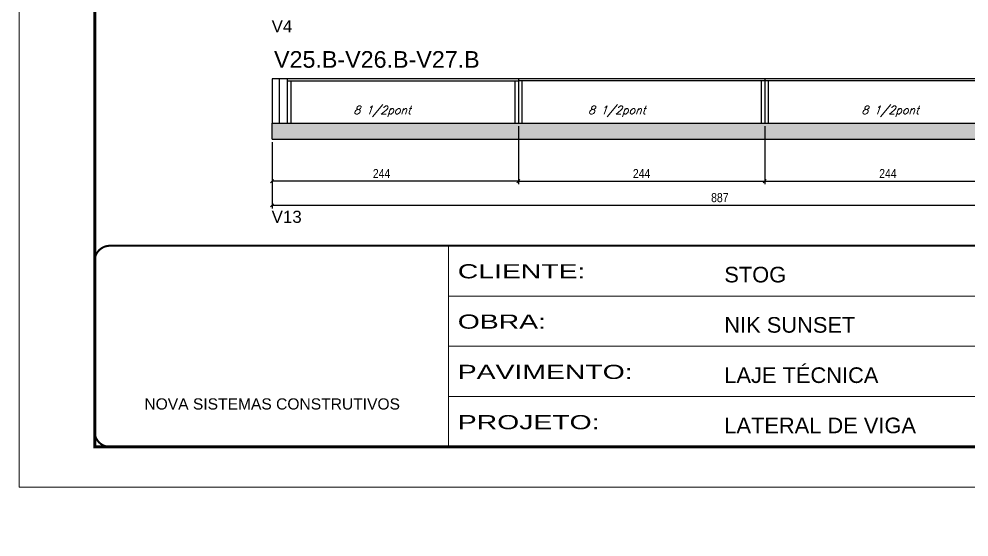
# Model space of a CAD drawing. Extents: x -10448 to -1189, y -11772 to 17235.
# Drawn here: x -10448 to -9507, y 7705 to 8218 of the extents above; entities that cross this region are included whole.
import ezdxf

# ---------------------------------------------------------------- set-up
doc = ezdxf.new("R2010")
doc.units = 0
doc.linetypes.add('CONTINUO', pattern=[0])
doc.linetypes.add('DASHED', pattern=[0.75, 0.5, -0.25])
for name, color, linetype in [('5', 5, 'Continuous'), ('COTA', 241, 'Continuous'), ('NOMENCLATURA', 7, 'Continuous'), ('Painéis', 200, 'Continuous'), ('SARR_2.2x7', 40, 'Continuous'), ('SARR_3.5x7', 81, 'Continuous'), ('texto', 7, 'Continuous')]:
    doc.layers.add(name, color=color, linetype=linetype)
doc.layers.add('Folhas', color=255, linetype='Continuous', lineweight=9)
doc.layers.add('SARRAFO DE PRESSAO', color=251, linetype='DASHED', lineweight=9)
doc.styles.add('ARIAL', font='arial.ttf')
doc.styles.add('COTA TECNICA', font='techl___.ttf', dxfattribs={"height": 10})
doc.styles.add('COTA TECNICA-50', font='techl___.ttf', dxfattribs={"height": 9})
doc.styles.add('Romans', font='romans.shx')
doc.styles.get("Standard").update_dxf_attribs({"font": 'arial.ttf'})
doc.styles.add('Tecnologia', font='')
doc.styles.get('Tecnologia').set_extended_font_data('Forgotten Futurist')
doc.dimstyles.new('COTA PAINEL-50', dxfattribs={"dimtxt": 9, "dimasz": 3, "dimexe": 3, "dimexo": 3, "dimgap": 3, "dimtad": 1, "dimdec": 1, "dimzin": 12, "dimdsep": 46, "dimtxsty": 'COTA TECNICA-50', "dimblk1": 'OBLIQUE', "dimblk2": 'OBLIQUE', "dimsah": 1, "dimcen": 0.9, "dimclrd": 4, "dimclre": 4, "dimclrt": 240, "dimadec": 1, "dimazin": 3, "dimtfac": 1, "dimtdec": 1, "dimtmove": 0, "dimatfit": 3, "dimfxl": 1, "dimtolj": 1, "dimtzin": 12, "dimarcsym": 0})
doc.dimstyles.new('PAINEL', dxfattribs={"dimtxt": 10, "dimasz": 3, "dimexe": 3, "dimexo": 3, "dimgap": 3, "dimtad": 1, "dimdec": 1, "dimzin": 12, "dimdsep": 46, "dimtxsty": 'COTA TECNICA', "dimblk1": 'OBLIQUE', "dimblk2": 'OBLIQUE', "dimsah": 1, "dimcen": 0.9, "dimclrd": 4, "dimclre": 4, "dimclrt": 240, "dimadec": 1, "dimazin": 3, "dimtfac": 1, "dimtdec": 1, "dimtmove": 0, "dimatfit": 3, "dimfxl": 1, "dimtolj": 1, "dimtzin": 12, "dimarcsym": 0})

# ---------------------------------------------------------------- blocks, each defined once
blk = doc.blocks.new('9999999999')
at = {"color": 30, "linetype": 'CONTINUO'}
for p, q in [((98564.56, 34230.21), (98564.56, 34429.45)), ((98564.56, 34379.64), (99583.98, 34379.64)), ((98564.56, 34329.83), (99487.98, 34329.83)), ((98564.56, 34280.02), (99487.98, 34280.02))]:
    blk.add_line(p, q, dxfattribs=at)
at = {"color": 30, "linetype": 'CONTINUO', "const_width": 2}
blk.add_lwpolyline([(99583.98, 34230.21), (99583.98, 34414.45, 0.414214), (99568.98, 34429.45), (98228.98, 34429.45, 0.414214), (98213.98, 34414.45), (98213.98, 34245.21, 0.414214), (98228.98, 34230.21), (99583.98, 34230.21)], format="xyb", dxfattribs=at)
at = {"layer": 'Folhas'}
blk.add_lwpolyline([(98138.98, 34190.21), (99623.98, 34190.21), (99623.98, 35240.21), (98138.98, 35240.21)], close=True, dxfattribs=at)
at = {"layer": 'Folhas', "color": 30, "const_width": 3}
blk.add_lwpolyline([(98213.98, 34230.21), (99583.98, 34230.21), (99583.98, 35200.21), (98213.98, 35200.21)], close=True, dxfattribs=at)
at = {"color": 7, "linetype": 'Continuous', "ltscale": 5, "style": 'ARIAL'}
for s, height, p in [('STOG', 15.483, (98837.68, 34393.13)), ('NIK SUNSET', 15.483, (98837.68, 34343.32)), ('LAJE TÉCNICA', 15.4829, (98837.68, 34293.51)), ('NOVA SISTEMAS CONSTRUTIVOS', 11.0592, (98263.19, 34267.21)), ('LATERAL DE VIGA', 15.4829, (98837.68, 34243.7))]:
    blk.add_text(s, height=height, dxfattribs=at).set_placement(p)
at = {"layer": 'Folhas', "color": 7, "style": 'Tecnologia', "width": 1.5}
for s, p in [('CLIENTE:', (98573.65, 34397.17)), ('OBRA:', (98573.65, 34347.31)), ('PAVIMENTO:', (98573.65, 34297.5)), ('PROJETO:', (98573.65, 34247.69))]:
    blk.add_text(s, height=14, dxfattribs=at).set_placement(p)
blk = doc.blocks.new('_Oblique')
at = {"color": 0, "linetype": 'ByBlock', "lineweight": -2}
blk.add_line((-0.5, -0.5), (0.5, 0.5), dxfattribs=at)
blk = doc.blocks.new('*D934')
at = {"layer": 'COTA', "color": 4, "linetype": 'ByBlock', "lineweight": -2, "transparency": 16777216}
for p, q in [((-9953.52, 8111.96), (-9953.52, 8054.44)), ((-9709.52, 8111.96), (-9709.52, 8054.44)), ((-9953.52, 8057.44), (-9709.52, 8057.44))]:
    blk.add_line(p, q, dxfattribs=at)
at = {"layer": 'Defpoints', "color": 0, "linetype": 'ByBlock', "transparency": 16777216}
for p in [(-9953.52, 8114.96), (-9709.52, 8114.96), (-9709.52, 8057.44)]:
    blk.add_point(p, dxfattribs=at)
at = {"layer": 'COTA', "color": 4, "linetype": 'ByBlock', "lineweight": -2, "transparency": 16777216, "xscale": 3, "yscale": 3, "zscale": 3, "rotation": 180}
blk.add_blockref('_Oblique', (-9953.52, 8057.44), dxfattribs=at)
at = {"layer": 'COTA', "color": 4, "linetype": 'ByBlock', "lineweight": -2, "transparency": 16777216, "xscale": 3, "yscale": 3, "zscale": 3}
blk.add_blockref('_Oblique', (-9709.52, 8057.44), dxfattribs=at)
at = {"layer": 'COTA', "color": 240, "linetype": 'ByBlock', "transparency": 16777216, "insert": (-9831.52, 8065), "char_height": 9, "attachment_point": 5, "style": 'COTA TECNICA-50'}
blk.add_mtext('\\A1;244', dxfattribs=at)
blk = doc.blocks.new('*D935')
at = {"layer": 'COTA', "color": 4, "linetype": 'ByBlock', "lineweight": -2, "transparency": 16777216}
for p, q in [((-9953.52, 8111.96), (-9953.52, 8054.44)), ((-10197.52, 8095.96), (-10197.52, 8054.44)), ((-9953.52, 8057.44), (-10197.52, 8057.44))]:
    blk.add_line(p, q, dxfattribs=at)
at = {"layer": 'Defpoints', "color": 0, "linetype": 'ByBlock', "transparency": 16777216}
for p in [(-9953.52, 8114.96), (-10197.52, 8098.96), (-10197.52, 8057.44)]:
    blk.add_point(p, dxfattribs=at)
at = {"layer": 'COTA', "color": 4, "linetype": 'ByBlock', "lineweight": -2, "transparency": 16777216, "xscale": 3, "yscale": 3, "zscale": 3, "rotation": 180}
blk.add_blockref('_Oblique', (-10197.52, 8057.44), dxfattribs=at)
at = {"layer": 'COTA', "color": 4, "linetype": 'ByBlock', "lineweight": -2, "transparency": 16777216, "xscale": 3, "yscale": 3, "zscale": 3}
blk.add_blockref('_Oblique', (-9953.52, 8057.44), dxfattribs=at)
at = {"layer": 'COTA', "color": 240, "linetype": 'ByBlock', "transparency": 16777216, "insert": (-10089.11, 8065), "char_height": 9, "attachment_point": 5, "style": 'COTA TECNICA-50'}
blk.add_mtext('\\A1;244', dxfattribs=at)
blk = doc.blocks.new('*D936')
at = {"layer": 'COTA', "color": 4, "linetype": 'ByBlock', "lineweight": -2, "transparency": 16777216}
for p, q in [((-10197.52, 8095.96), (-10197.52, 8030.51)), ((-9310.52, 8095.96), (-9310.52, 8030.51)), ((-10197.52, 8033.51), (-9310.52, 8033.51))]:
    blk.add_line(p, q, dxfattribs=at)
at = {"layer": 'Defpoints', "color": 0, "linetype": 'ByBlock', "transparency": 16777216}
for p in [(-10197.52, 8098.96), (-9310.52, 8098.96), (-9310.52, 8033.51)]:
    blk.add_point(p, dxfattribs=at)
at = {"layer": 'COTA', "color": 4, "linetype": 'ByBlock', "lineweight": -2, "transparency": 16777216, "xscale": 3, "yscale": 3, "zscale": 3, "rotation": 180}
blk.add_blockref('_Oblique', (-10197.52, 8033.51), dxfattribs=at)
at = {"layer": 'COTA', "color": 4, "linetype": 'ByBlock', "lineweight": -2, "transparency": 16777216, "xscale": 3, "yscale": 3, "zscale": 3}
blk.add_blockref('_Oblique', (-9310.52, 8033.51), dxfattribs=at)
at = {"layer": 'COTA', "color": 240, "linetype": 'ByBlock', "transparency": 16777216, "insert": (-9754.02, 8041.1), "char_height": 9, "attachment_point": 5, "style": 'COTA TECNICA-50'}
blk.add_mtext('\\A1;887', dxfattribs=at)
blk = doc.blocks.new('*D940')
at = {"layer": 'COTA', "color": 4, "lineweight": -2, "transparency": 16777216}
for p, q in [((-9709.52, 8111.96), (-9709.52, 8054.44)), ((-9465.52, 8111.96), (-9465.52, 8054.44)), ((-9709.52, 8057.44), (-9465.52, 8057.44))]:
    blk.add_line(p, q, dxfattribs=at)
at = {"layer": 'Defpoints', "color": 0, "transparency": 16777216}
for p in [(-9709.52, 8114.96), (-9465.52, 8114.96), (-9465.52, 8057.44)]:
    blk.add_point(p, dxfattribs=at)
at = {"layer": 'COTA', "color": 4, "lineweight": -2, "transparency": 16777216, "xscale": 3, "yscale": 3, "zscale": 3, "rotation": 180}
blk.add_blockref('_Oblique', (-9709.52, 8057.44), dxfattribs=at)
at = {"layer": 'COTA', "color": 4, "lineweight": -2, "transparency": 16777216, "xscale": 3, "yscale": 3, "zscale": 3}
blk.add_blockref('_Oblique', (-9465.52, 8057.44), dxfattribs=at)
at = {"layer": 'COTA', "color": 240, "transparency": 16777216, "insert": (-9587.52, 8065), "char_height": 9, "attachment_point": 5, "style": 'COTA TECNICA-50'}
blk.add_mtext('\\A1;244', dxfattribs=at)
blk = doc.blocks.new('*D1056')
at = {"layer": 'COTA', "color": 4, "lineweight": -2, "transparency": 16777216}
for p, q in [((-10200.52, 8537.23), (-10246.13, 8537.23)), ((-10243.13, 8537.23), (-10243.13, 8477.23)), ((-10200.52, 8477.23), (-10246.13, 8477.23))]:
    blk.add_line(p, q, dxfattribs=at)
at = {"layer": 'COTA', "color": 4, "linetype": 'ByBlock', "lineweight": -2, "transparency": 16777216}
for p, q in [((-5109.73, 7035.47), (-5109.73, 7015.44)), ((-4809.73, 7035.47), (-4809.73, 7015.44)), ((-4809.73, 7018.44), (-5109.73, 7018.44))]:
    blk.add_line(p, q, dxfattribs=at)
at = {"layer": 'Defpoints', "color": 0, "transparency": 16777216}
for p in [(-10197.52, 8537.23), (-10243.13, 8477.23), (-10197.52, 8477.23)]:
    blk.add_point(p, dxfattribs=at)
at = {"layer": 'Defpoints', "color": 0, "linetype": 'ByBlock', "transparency": 16777216}
for p in [(-5109.73, 7038.47), (-4809.73, 7038.47), (-5109.73, 7018.44)]:
    blk.add_point(p, dxfattribs=at)
at = {"layer": 'COTA', "color": 4, "lineweight": -2, "transparency": 16777216, "xscale": 3, "yscale": 3, "zscale": 3}
for p, rotation in [((-10243.13, 8537.23), 90), ((-10243.13, 8477.23), 270)]:
    blk.add_blockref('_Oblique', p, dxfattribs=dict(at, rotation=rotation))
at = {"layer": 'COTA', "color": 4, "linetype": 'ByBlock', "lineweight": -2, "transparency": 16777216, "xscale": 3, "yscale": 3, "zscale": 3, "rotation": 180}
blk.add_blockref('_Oblique', (-5109.73, 7018.44), dxfattribs=at)
at = {"layer": 'COTA', "color": 4, "linetype": 'ByBlock', "lineweight": -2, "transparency": 16777216, "xscale": 3, "yscale": 3, "zscale": 3}
blk.add_blockref('_Oblique', (-4809.73, 7018.44), dxfattribs=at)
at = {"layer": 'COTA', "color": 240, "transparency": 16777216, "insert": (-10251.23, 8507.23), "char_height": 10, "attachment_point": 5, "rotation": 90, "style": 'COTA TECNICA'}
blk.add_mtext('\\A1;60', dxfattribs=at)
at = {"layer": 'COTA', "color": 240, "linetype": 'ByBlock', "transparency": 16777216, "insert": (-4959.73, 7026.66), "char_height": 10, "attachment_point": 5, "style": 'COTA TECNICA'}
blk.add_mtext('\\A1;300', dxfattribs=at)

msp = doc.modelspace()

# ---------------------------------------------------------------- hatches: boundary and pattern name
at = {"layer": 'COTA', "linetype": 'ByBlock'}
h = msp.add_hatch(dxfattribs=at)
h.set_pattern_fill('AR-CONC', color=256, scale=0.03)
h.set_pattern_definition([(50, (-374.3007, -5008.841), (5.4655401, -0.4781726), [0.5715, -6.2865]), (355, (-374.3007, -5008.841), (-1.0573026, 5.7317054), [0.4572, -5.0292175]), (100.451445, (-373.845, -5008.881), (4.4082374, 5.2535326), [0.4857003, -5.3427073]), (46.1842, (-374.301, -5007.317), (8.1323712, -1.2612698), [0.85725, -9.42975]), (96.63556, (-373.623, -5007.422), (7.122124, 7.4227837), [0.7285507, -8.0140682]), (351.18415, (-374.301, -5007.317), (7.122124, 7.4227837), [0.685799, -7.543792]), (21, (-373.5387, -5007.698), (4.5484317, -3.067956), [0.5715, -6.2865]), (326, (-373.5387, -5007.698), (1.8540609, 5.525639), [0.4572, -5.0292]), (71.451445, (-373.1596, -5007.954), (6.4024926, 2.457683), [0.4857003, -5.3426981]), (37.5, (-374.3007, -5008.841), (0.0926581, 2.53665117), [0, -4.96824, 0, -5.1054, 0, -5.04825]), (7.5, (-374.3007, -5008.841), (2.00458988, 3.00541724), [0, -2.91084, 0, -4.85394, 0, -1.92405]), (327.5, (-376, -5008.841), (4.06771786, -0.17186232), [0, -1.905, 0, -5.9436, 0, -7.8867]), (317.5, (-376.762, -5008.841), (4.44387544, 0.7627947), [0, -2.4765, 0, -3.94716, 0, -5.6007])])
h.paths.add_polyline_path([(-9310.52, 8098.96), (-9310.52, 8114.96), (-10197.52, 8114.96), (-10197.52, 8098.96)])

# ---------------------------------------------------------------- linework, layer by layer
msp.add_line((-10197.52, 8098.96), (-10197.52, 8114.96), dxfattribs=at)
msp.add_lwpolyline([(-10197.52, 8098.96), (-9310.52, 8098.96)], dxfattribs=at)
at = {"layer": 'Painéis', "linetype": 'Continuous'}
for p, q in [((-10197.52, 8158.96), (-10197.52, 8114.96)), ((-9953.52, 8158.96), (-9953.52, 8114.96)), ((-9709.52, 8158.96), (-9709.52, 8114.96))]:
    msp.add_line(p, q, dxfattribs=at)
for points in [[(-9310.52, 8158.96), (-10197.52, 8158.96)], [(-10197.52, 8114.96), (-9310.52, 8114.96)]]:
    msp.add_lwpolyline(points, dxfattribs=at)
at = {"layer": 'SARR_2.2x7', "linetype": 'Continuous'}
for p, q in [((-10190.52, 8158.96), (-10190.52, 8114.96)), ((-10182.52, 8156.76), (-9953.52, 8156.76)), ((-9709.52, 8156.76), (-9953.52, 8156.76)), ((-9465.52, 8156.76), (-9709.52, 8156.76))]:
    msp.add_line(p, q, dxfattribs=at)
at = {"layer": 'SARR_3.5x7'}
for p, q in [((-10182.52, 8158.96), (-10182.52, 8114.96)), ((-10179.02, 8156.76), (-10179.02, 8114.96)), ((-9957.02, 8156.76), (-9957.02, 8114.96)), ((-9950.02, 8156.76), (-9950.02, 8114.96)), ((-9713.02, 8156.76), (-9713.02, 8114.96)), ((-9706.02, 8156.76), (-9706.02, 8114.96))]:
    msp.add_line(p, q, dxfattribs=at)

# ---------------------------------------------------------------- block references
at = {"layer": 'SARRAFO DE PRESSAO', "color": 6, "linetype": 'ByBlock'}
msp.add_blockref('9999999999', (-108587.26, -26436), dxfattribs=at)

# ---------------------------------------------------------------- texts
at = {"layer": '5', "linetype": 'Continuous'}
for s, p in [('V4', (-10198.03, 8204.92)), ('V13', (-10198.03, 8016.14))]:
    msp.add_text(s, height=12, rotation=0.00004, dxfattribs=at).set_placement(p)
at = {"layer": 'NOMENCLATURA', "linetype": 'Continuous'}
msp.add_text('V25.B-V26.B-V27.B', height=16.5, dxfattribs=at).set_placement((-10195.63, 8169.8))
at = {"layer": 'texto', "color": 2, "char_height": 8, "attachment_point": 5, "style": 'Romans'}
for insert in [(-10088.49, 8126.62), (-9855.96, 8126.62), (-9585.19, 8126.62)]:
    msp.add_mtext('{\\Q19;\\C256;8 1/2pont}', dxfattribs=dict(at, insert=insert))

# ---------------------------------------------------------------- dimensions: what is measured, and where the dimension line sits
at = {"layer": 'COTA'}
dim = msp.add_linear_dim(base=(-10243.13, 8477.23), p1=(-10197.52, 8537.23), p2=(-10197.52, 8477.23), angle=90, dimstyle='PAINEL', dxfattribs=at)
dim.commit()
dim.dimension.update_dxf_attribs({"geometry": '*D1056', "text_midpoint": (-10251.23, 8507.23)})
at = {"layer": 'COTA', "linetype": 'ByBlock'}
dim = msp.add_linear_dim(base=(-10197.52, 8057.44), p1=(-9953.52, 8114.96), p2=(-10197.52, 8098.96), dimstyle='COTA PAINEL-50', override={"dimarcsym": 1}, dxfattribs=at)
dim.commit()
dim.dimension.update_dxf_attribs({"geometry": '*D935', "text_midpoint": (-10089.11, 8057.44), "dimtype": 160})
for base, p1, p2, picture, middle in [((-9709.52, 8057.44), (-9953.52, 8114.96), (-9709.52, 8114.96), '*D934', (-9831.52, 8065)), ((-9310.52, 8033.51), (-10197.52, 8098.96), (-9310.52, 8098.96), '*D936', (-9754.02, 8041.1))]:
    dim = msp.add_linear_dim(base=base, p1=p1, p2=p2, dimstyle='COTA PAINEL-50', override={"dimarcsym": 1}, dxfattribs=at)
    dim.commit()
    dim.dimension.update_dxf_attribs({"geometry": picture, "text_midpoint": middle})
at = {"layer": 'COTA'}
dim = msp.add_linear_dim(base=(-9465.52, 8057.44), p1=(-9709.52, 8114.96), p2=(-9465.52, 8114.96), dimstyle='COTA PAINEL-50', override={"dimtmove": 1, "dimarcsym": 1}, dxfattribs=at)
dim.commit()
dim.dimension.update_dxf_attribs({"geometry": '*D940', "text_midpoint": (-9587.52, 8065)})

doc.saveas('drawing.dxf')
